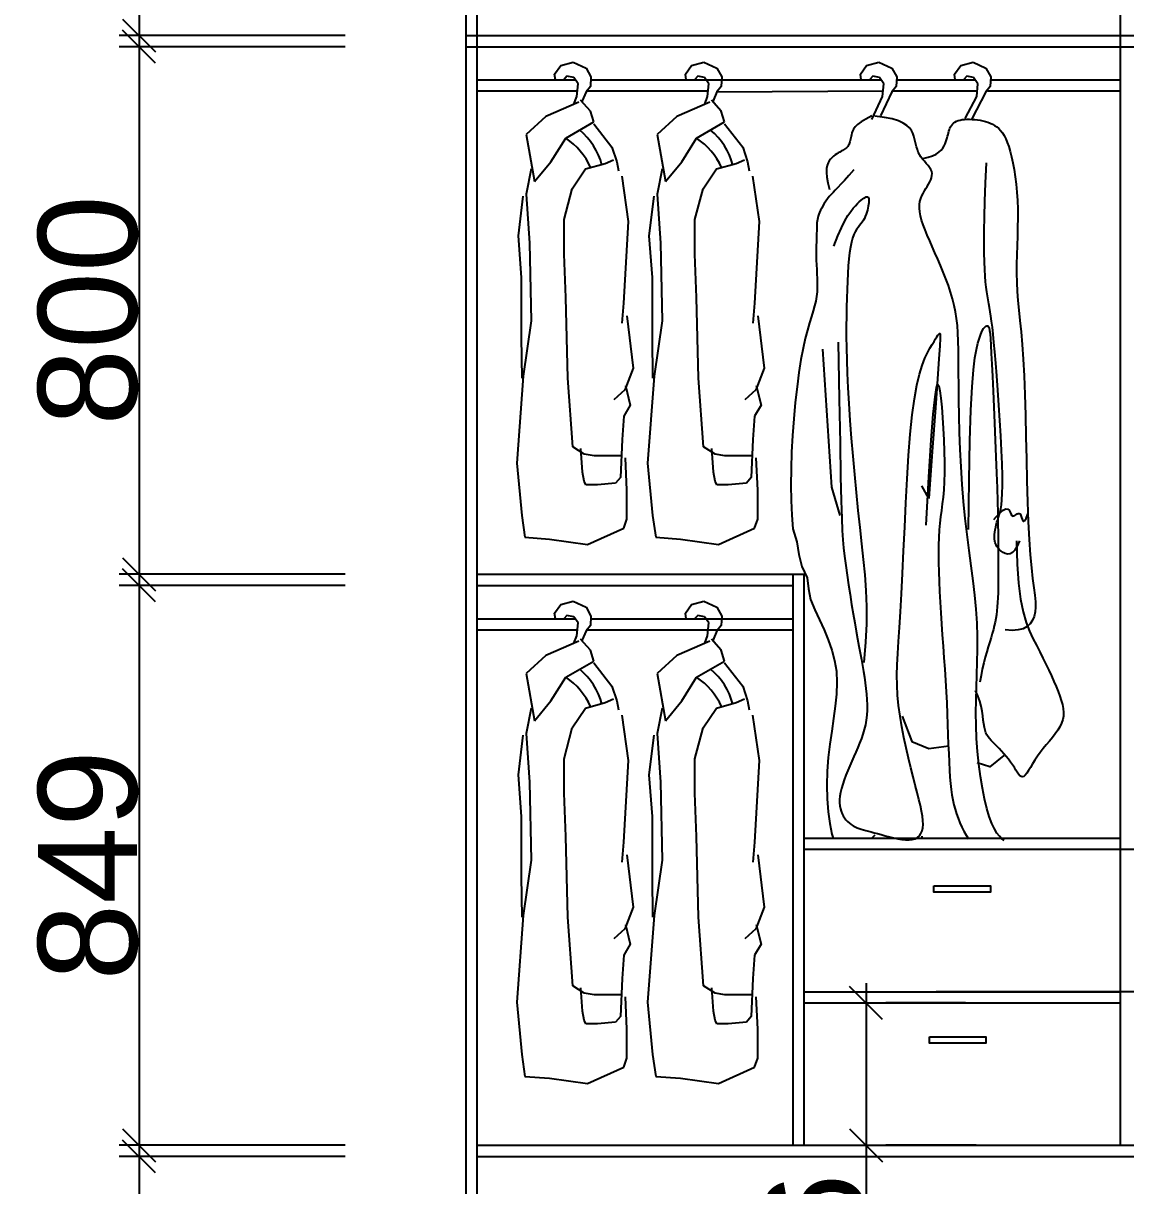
# Model space of a CAD drawing. Header units: millimetres. Extents: x -1666 to 220555, y -7114 to 28673.
# Drawn here: x 48721 to 50393, y -3177 to -1415 of the extents above; entities that cross this region are included whole.
import ezdxf

# ---------------------------------------------------------------- set-up
doc = ezdxf.new("R2010")
doc.units = ezdxf.units.MM
doc.header["$LTSCALE"] = 80
doc.styles.get("Standard").update_dxf_attribs({"font": 'arial.ttf'})
doc.dimstyles.new('ISO-25', dxfattribs={"dimtxt": 150, "dimasz": 50, "dimexe": 30, "dimexo": 200, "dimtad": 1, "dimtxsty": 'Standard', "dimblk": 'OBLIQUE', "dimcen": 2.5, "dimdle": 30, "dimclrd": 3, "dimclre": 3, "dimclrt": 3, "dimadec": 0, "dimazin": 0, "dimtfac": 1, "dimtmove": 0, "dimatfit": 3, "dimfxl": 1, "dimtfillclr": 3, "dimarcsym": 0})

# ---------------------------------------------------------------- blocks, each defined once
blk = doc.blocks.new('_Oblique')
at = {"color": 0, "linetype": 'ByBlock', "lineweight": -2}
blk.add_line((-0.5, -0.5), (0.5, 0.5), dxfattribs=at)
blk = doc.blocks.new('*D255')
at = {"color": 3, "lineweight": -2, "transparency": 16777216}
for p, q in [((48897, -877.1), (48897, -1463.1)), ((49209.6, -907.1), (48867, -907.1)), ((49209.6, -1433.1), (48867, -1433.1))]:
    blk.add_line(p, q, dxfattribs=at)
at = {"layer": 'Defpoints', "color": 0, "transparency": 16777216}
for p in [(49409.6, -907.1), (48897, -1433.1), (49409.6, -1433.1)]:
    blk.add_point(p, dxfattribs=at)
at = {"color": 3, "lineweight": -2, "transparency": 16777216, "xscale": 50, "yscale": 50, "zscale": 50}
for p, rotation in [((48897, -907.1), 90), ((48897, -1433.1), 270)]:
    blk.add_blockref('_Oblique', p, dxfattribs=dict(at, rotation=rotation))
at = {"color": 3, "transparency": 16777216, "insert": (48819.8, -1170.1), "char_height": 150, "attachment_point": 5, "rotation": 90}
blk.add_mtext('526', dxfattribs=at)
blk = doc.blocks.new('*D256')
at = {"color": 3, "lineweight": -2, "transparency": 16777216}
for p, q in [((48897, -1420.1), (48897, -2280.1)), ((49209.6, -1450.1), (48867, -1450.1)), ((49209.6, -2250.1), (48867, -2250.1))]:
    blk.add_line(p, q, dxfattribs=at)
at = {"layer": 'Defpoints', "color": 0, "transparency": 16777216}
for p in [(49409.6, -1450.1), (48897, -2250.1), (49409.6, -2250.1)]:
    blk.add_point(p, dxfattribs=at)
at = {"color": 3, "lineweight": -2, "transparency": 16777216, "xscale": 50, "yscale": 50, "zscale": 50}
for p, rotation in [((48897, -1450.1), 90), ((48897, -2250.1), 270)]:
    blk.add_blockref('_Oblique', p, dxfattribs=dict(at, rotation=rotation))
at = {"color": 3, "transparency": 16777216, "insert": (48819.8, -1850.1), "char_height": 150, "attachment_point": 5, "rotation": 90}
blk.add_mtext('800', dxfattribs=at)
blk = doc.blocks.new('*D257')
at = {"color": 3, "lineweight": -2, "transparency": 16777216}
for p, q in [((48897, -2237.1), (48897, -3146.1)), ((49209.6, -2267.1), (48867, -2267.1)), ((49209.6, -3116.1), (48867, -3116.1))]:
    blk.add_line(p, q, dxfattribs=at)
at = {"layer": 'Defpoints', "color": 0, "transparency": 16777216}
for p in [(49409.6, -2267.1), (48897, -3116.1), (49409.6, -3116.1)]:
    blk.add_point(p, dxfattribs=at)
at = {"color": 3, "lineweight": -2, "transparency": 16777216, "xscale": 50, "yscale": 50, "zscale": 50}
for p, rotation in [((48897, -2267.1), 90), ((48897, -3116.1), 270)]:
    blk.add_blockref('_Oblique', p, dxfattribs=dict(at, rotation=rotation))
at = {"color": 3, "transparency": 16777216, "insert": (48819.8, -2691.6), "char_height": 150, "attachment_point": 5, "rotation": 90}
blk.add_mtext('849', dxfattribs=at)
blk = doc.blocks.new('*D258')
at = {"color": 3, "lineweight": -2, "transparency": 16777216}
for p, q in [((48897, -3103.1), (48897, -3233.1)), ((49209.6, -3133.1), (48867, -3133.1)), ((49209.6, -3233.1), (48867, -3233.1)), ((48897, -3233.1), (48897, -3601.2))]:
    blk.add_line(p, q, dxfattribs=at)
at = {"layer": 'Defpoints', "color": 0, "transparency": 16777216}
for p in [(49409.6, -3133.1), (48897, -3233.1), (49409.6, -3233.1)]:
    blk.add_point(p, dxfattribs=at)
at = {"color": 3, "lineweight": -2, "transparency": 16777216, "xscale": 50, "yscale": 50, "zscale": 50}
for p, rotation in [((48897, -3133.1), 90), ((48897, -3233.1), 270)]:
    blk.add_blockref('_Oblique', p, dxfattribs=dict(at, rotation=rotation))
at = {"color": 3, "transparency": 16777216, "insert": (48819.8, -3442.2), "char_height": 150, "attachment_point": 5, "rotation": 90}
blk.add_mtext('100', dxfattribs=at)
blk = doc.blocks.new('*D259')
at = {"color": 3, "lineweight": -2, "transparency": 16777216}
for p, q in [((50779.3, -2637.1), (50779.3, -2883.1)), ((50105.3, -2667.1), (50809.3, -2667.1)), ((50105.3, -2883.1), (50809.3, -2883.1)), ((50779.3, -2883.1), (50779.3, -3268.3))]:
    blk.add_line(p, q, dxfattribs=at)
at = {"layer": 'Defpoints', "color": 0, "transparency": 16777216}
for p in [(49905.3, -2667.1), (49905.3, -2883.1), (50779.3, -2883.1)]:
    blk.add_point(p, dxfattribs=at)
at = {"color": 3, "lineweight": -2, "transparency": 16777216, "xscale": 50, "yscale": 50, "zscale": 50}
for p, rotation in [((50779.3, -2667.1), 90), ((50779.3, -2883.1), 270)]:
    blk.add_blockref('_Oblique', p, dxfattribs=dict(at, rotation=rotation))
at = {"color": 3, "transparency": 16777216, "insert": (50702.1, -3100.7), "char_height": 150, "attachment_point": 5, "rotation": 90}
blk.add_mtext('216', dxfattribs=at)
blk = doc.blocks.new('*D261')
at = {"color": 3, "lineweight": -2, "transparency": 16777216}
for p, q in [((49999, -2870.1), (49999, -3116.1)), ((50149.7, -2900.1), (50029, -2900.1)), ((49999, -3116.1), (49999, -3501.3)), ((50165.9, -3116.1), (50029, -3116.1))]:
    blk.add_line(p, q, dxfattribs=at)
at = {"layer": 'Defpoints', "color": 0, "transparency": 16777216}
for p in [(49949.7, -2900.1), (49965.9, -3116.1), (49999, -3116.1)]:
    blk.add_point(p, dxfattribs=at)
at = {"color": 3, "lineweight": -2, "transparency": 16777216, "xscale": 50, "yscale": 50, "zscale": 50}
for p, rotation in [((49999, -2900.1), 90), ((49999, -3116.1), 270)]:
    blk.add_blockref('_Oblique', p, dxfattribs=dict(at, rotation=rotation))
at = {"color": 3, "transparency": 16777216, "insert": (49921.8, -3333.7), "char_height": 150, "attachment_point": 5, "rotation": 90}
blk.add_mtext('216', dxfattribs=at)
blk = doc.blocks.new('*D270')
at = {"color": 3, "lineweight": -2, "transparency": 16777216}
for p, q in [((49409.6, -3316.1), (49409.6, -3968.5)), ((49888.3, -3316.1), (49888.3, -3968.5)), ((49379.6, -3938.5), (49888.3, -3938.5)), ((49888.3, -3938.5), (50569.5, -3938.5))]:
    blk.add_line(p, q, dxfattribs=at)
at = {"layer": 'Defpoints', "color": 0, "transparency": 16777216}
for p in [(49409.6, -3116.1), (49888.3, -3116.1), (49888.3, -3938.5)]:
    blk.add_point(p, dxfattribs=at)
at = {"color": 3, "lineweight": -2, "transparency": 16777216, "xscale": 50, "yscale": 50, "zscale": 50, "rotation": 180}
blk.add_blockref('_Oblique', (49409.6, -3938.5), dxfattribs=at)
at = {"color": 3, "lineweight": -2, "transparency": 16777216, "xscale": 50, "yscale": 50, "zscale": 50}
blk.add_blockref('_Oblique', (49888.3, -3938.5), dxfattribs=at)
at = {"color": 3, "transparency": 16777216, "insert": (50253.9, -3847.7), "char_height": 150, "attachment_point": 5}
blk.add_mtext('478,75', dxfattribs=at)
blk = doc.blocks.new('*D271')
at = {"color": 3, "lineweight": -2, "transparency": 16777216}
for p, q in [((49905.3, -3316.1), (49905.3, -3674.2)), ((50384.1, -3316.1), (50384.1, -3674.2)), ((49875.3, -3644.2), (50384.1, -3644.2)), ((50384.1, -3644.2), (51065.2, -3644.2))]:
    blk.add_line(p, q, dxfattribs=at)
at = {"layer": 'Defpoints', "color": 0, "transparency": 16777216}
for p in [(49905.3, -3116.1), (50384.1, -3116.1), (50384.1, -3644.2)]:
    blk.add_point(p, dxfattribs=at)
at = {"color": 3, "lineweight": -2, "transparency": 16777216, "xscale": 50, "yscale": 50, "zscale": 50, "rotation": 180}
blk.add_blockref('_Oblique', (49905.3, -3644.2), dxfattribs=at)
at = {"color": 3, "lineweight": -2, "transparency": 16777216, "xscale": 50, "yscale": 50, "zscale": 50}
blk.add_blockref('_Oblique', (50384.1, -3644.2), dxfattribs=at)
at = {"color": 3, "transparency": 16777216, "insert": (50749.6, -3553.5), "char_height": 150, "attachment_point": 5}
blk.add_mtext('478,75', dxfattribs=at)

msp = doc.modelspace()

# ---------------------------------------------------------------- linework, layer by layer
at = {"color": 41, "true_color": 0xf4ee51}
for p, q in [((48897.049, -158.445), (48897.049, -3461.397)), ((49392.576, -3233.143), (49392.576, -423.143)), ((49409.576, -3233.143), (49409.576, -440.143)), ((50384.076, -440.143), (50384.076, -3116.143)), ((49392.576, -1433.143), (51392.576, -1433.143)), ((49392.576, -1450.143), (51392.576, -1450.143)), ((49409.576, -2250.143), (49905.326, -2250.143)), ((49888.326, -3116.143), (49888.326, -2250.143)), ((49905.326, -3116.143), (49905.326, -2250.143)), ((49409.576, -2267.143), (49888.326, -2267.143)), ((49905.326, -2650.143), (50384.076, -2650.143)), ((49905.326, -2667.143), (50384.076, -2667.143)), ((49905.326, -2883.143), (50384.076, -2883.143)), ((49905.326, -2900.143), (50384.076, -2900.143)), ((49409.576, -3116.143), (51375.576, -3116.143)), ((49409.576, -3133.143), (51375.576, -3133.143))]:
    msp.add_line(p, q, dxfattribs=at)
at = {"color": 8}
for p, q in [((49526.797, -1491.859), (49536.143, -1478.494)), ((49536.143, -1478.494), (49554.835, -1473.354)), ((49554.835, -1473.354), (49574.462, -1482.607)), ((49725.199, -1491.859), (49734.545, -1478.494)), ((49734.545, -1478.494), (49753.237, -1473.354)), ((49753.237, -1473.354), (49772.864, -1482.607)), ((49990.372, -1491.859), (49999.718, -1478.494)), ((49999.718, -1478.494), (50018.41, -1473.354)), ((50018.41, -1473.354), (50038.037, -1482.607)), ((50133.078, -1491.859), (50142.424, -1478.494)), ((50142.424, -1478.494), (50161.116, -1473.354)), ((50161.116, -1473.354), (50180.743, -1482.607)), ((49527.951, -1500.323), (49526.797, -1491.859)), ((49545.489, -1494.944), (49540.599, -1500.323)), ((49555.77, -1497), (49545.489, -1494.944)), ((49562.312, -1506.252), (49555.77, -1497)), ((49574.462, -1482.607), (49581.939, -1495.972)), ((49581.939, -1495.972), (49581.004, -1510.365)), ((49726.353, -1500.323), (49725.199, -1491.859)), ((49743.891, -1494.944), (49739.001, -1500.323)), ((49754.172, -1497), (49743.891, -1494.944)), ((49760.714, -1506.252), (49754.172, -1497)), ((49772.864, -1482.607), (49780.341, -1495.972)), ((49780.341, -1495.972), (49779.406, -1510.365)), ((49991.526, -1500.323), (49990.372, -1491.859)), ((50009.064, -1494.944), (50004.174, -1500.323)), ((50019.345, -1497), (50009.064, -1494.944)), ((50025.887, -1506.252), (50019.345, -1497)), ((50038.037, -1482.607), (50045.514, -1495.972)), ((50045.514, -1495.972), (50044.579, -1510.365)), ((50134.232, -1500.323), (50133.078, -1491.859)), ((50151.77, -1494.944), (50146.88, -1500.323)), ((50162.051, -1497), (50151.77, -1494.944)), ((50168.593, -1506.252), (50162.051, -1497)), ((50180.743, -1482.607), (50188.22, -1495.972)), ((50188.22, -1495.972), (50187.285, -1510.365)), ((49409.576, -1500.323), (49558.119, -1500.323)), ((49560.443, -1525.786), (49562.312, -1506.252)), ((49581.004, -1510.365), (49574.462, -1518.589)), ((49581.656, -1500.323), (49911.432, -1500.323)), ((49758.845, -1525.786), (49760.714, -1506.252)), ((49779.406, -1510.365), (49772.864, -1518.589)), ((49784.682, -1500.323), (50021.694, -1500.323)), ((50024.018, -1525.786), (50025.887, -1506.252)), ((50044.579, -1510.365), (50038.037, -1518.589)), ((50045.231, -1500.323), (50164.4, -1500.323)), ((50045.231, -1500.323), (50106.61, -1500.323)), ((50166.724, -1525.786), (50168.593, -1506.252)), ((50187.285, -1510.365), (50180.743, -1518.589)), ((50189.085, -1500.323), (50384.076, -1500.323)), ((50342.495, -1500.323), (50384.076, -1500.323)), ((49409.576, -1517.111), (49561.273, -1517.111)), ((49555.978, -1537.394), (49560.443, -1525.786)), ((49581.111, -1547.736), (49566.145, -1531.274)), ((49568.854, -1531.954), (49568.622, -1533.999)), ((49574.462, -1518.589), (49568.854, -1531.954)), ((49575.638, -1517.111), (49759.675, -1517.111)), ((49754.38, -1537.394), (49758.845, -1525.786)), ((49779.513, -1547.736), (49764.547, -1531.274)), ((49767.256, -1531.954), (49767.024, -1533.999)), ((49772.864, -1518.589), (49767.256, -1531.954)), ((49772.864, -1518.589), (50024.848, -1517.111)), ((50007.8, -1560.235), (50024.018, -1525.786)), ((50038.037, -1518.589), (50020.676, -1554.796)), ((50039.213, -1517.111), (50167.554, -1517.111)), ((50039.213, -1517.111), (50109.764, -1517.111)), ((50149.323, -1559.052), (50166.724, -1525.786)), ((50180.743, -1518.589), (50159.252, -1559.271)), ((50183.067, -1517.111), (50384.076, -1517.111)), ((49563.651, -1534.018), (49513.766, -1555.967)), ((49586.099, -1564.198), (49581.111, -1547.736)), ((49762.053, -1534.018), (49712.168, -1555.967)), ((49784.501, -1564.198), (49779.513, -1547.736)), ((49513.766, -1555.967), (49483.835, -1583.404)), ((49543.697, -1588.891), (49586.099, -1564.198)), ((49586.099, -1566.942), (49613.536, -1602.61)), ((49712.168, -1555.967), (49682.237, -1583.404)), ((49742.099, -1588.891), (49784.501, -1564.198)), ((49784.501, -1566.942), (49811.938, -1602.61)), ((49483.835, -1583.404), (49496.306, -1654.74)), ((49682.237, -1583.404), (49694.708, -1654.74)), ((49521.249, -1624.559), (49543.697, -1588.891)), ((49613.536, -1602.61), (49621.019, -1624.559)), ((49719.651, -1624.559), (49742.099, -1588.891)), ((49811.938, -1602.61), (49819.421, -1624.559)), ((49603.559, -1627.303), (49616.03, -1621.815)), ((49801.961, -1627.303), (49814.432, -1621.815)), ((49491.318, -1635.534), (49483.835, -1673.945)), ((49496.306, -1654.74), (49521.249, -1624.559)), ((49553.674, -1665.714), (49573.628, -1635.534)), ((49573.628, -1635.534), (49603.559, -1627.303)), ((49621.019, -1624.559), (49623.513, -1638.277)), ((49689.72, -1635.534), (49682.237, -1673.945)), ((49694.708, -1654.74), (49719.651, -1624.559)), ((49752.076, -1665.714), (49772.03, -1635.534)), ((49772.03, -1635.534), (49801.961, -1627.303)), ((49819.421, -1624.559), (49821.915, -1638.277)), ((49628.501, -1646.509), (49638.478, -1715.1)), ((49826.904, -1646.509), (49836.88, -1715.1)), ((49483.835, -1673.945), (49488.823, -1748.025)), ((49541.203, -1712.357), (49553.674, -1665.714)), ((49682.237, -1673.945), (49687.226, -1748.025)), ((49739.605, -1712.357), (49752.076, -1665.714)), ((49478.846, -1676.689), (49471.364, -1737.05)), ((49677.249, -1676.689), (49669.766, -1737.05)), ((49541.203, -1764.487), (49541.203, -1712.357)), ((49638.478, -1715.1), (49631.29, -1839.18)), ((49739.605, -1764.487), (49739.605, -1712.357)), ((49836.88, -1715.1), (49829.693, -1839.18)), ((49471.364, -1737.05), (49476.352, -1800.154)), ((49669.766, -1737.05), (49674.754, -1800.154)), ((49488.823, -1748.025), (49491.318, -1866.003)), ((49687.226, -1748.025), (49689.72, -1866.003)), ((49543.697, -1830.335), (49541.203, -1764.487)), ((49742.099, -1830.335), (49739.605, -1764.487)), ((49476.352, -1800.154), (49476.352, -1890.696)), ((49674.754, -1800.154), (49674.754, -1890.696)), ((49546.749, -1952.643), (49543.697, -1830.335)), ((49745.151, -1952.643), (49742.099, -1830.335)), ((49631.29, -1839.18), (49628.796, -1869.36)), ((49829.693, -1839.18), (49827.198, -1869.36)), ((49491.318, -1866.003), (49479.404, -1949.9)), ((49636.279, -1858.385), (49645.961, -1937.338)), ((49689.72, -1866.003), (49677.806, -1949.9)), ((49834.681, -1858.385), (49844.363, -1937.338)), ((49476.352, -1890.696), (49476.91, -1952.643)), ((49674.754, -1890.696), (49675.312, -1952.643)), ((49645.961, -1937.338), (49633.49, -1970.262)), ((49844.363, -1937.338), (49831.892, -1970.262)), ((49479.404, -1949.9), (49469.427, -2081.596)), ((49554.232, -2056.903), (49546.749, -1952.643)), ((49677.806, -1949.9), (49667.829, -2081.596)), ((49752.634, -2056.903), (49745.151, -1952.643)), ((49633.49, -1970.262), (49616.588, -1985.567)), ((49634.048, -1963.618), (49641.53, -1993.798)), ((49831.892, -1970.262), (49814.99, -1985.567)), ((49832.45, -1963.618), (49839.933, -1993.798)), ((49641.53, -1993.798), (49631.553, -2010.26)), ((49839.933, -1993.798), (49829.956, -2010.26)), ((49631.553, -2010.26), (49629.059, -2045.928)), ((49829.956, -2010.26), (49827.461, -2045.928)), ((49571.691, -2067.878), (49554.232, -2056.903)), ((49569.197, -2095.314), (49566.703, -2059.647)), ((49629.059, -2045.928), (49626.565, -2103.546)), ((49770.094, -2067.878), (49752.634, -2056.903)), ((49767.599, -2095.314), (49765.105, -2059.647)), ((49827.461, -2045.928), (49824.967, -2103.546)), ((49586.657, -2070.621), (49571.691, -2067.878)), ((49626.565, -2070.621), (49586.657, -2070.621)), ((49636.542, -2122.751), (49634.048, -2073.365)), ((49785.059, -2070.621), (49770.094, -2067.878)), ((49824.967, -2070.621), (49785.059, -2070.621)), ((49834.944, -2122.751), (49832.45, -2073.365)), ((49469.427, -2081.596), (49476.91, -2161.163)), ((49571.691, -2109.033), (49569.197, -2095.314)), ((49667.829, -2081.596), (49675.312, -2161.163)), ((49770.094, -2109.033), (49767.599, -2095.314)), ((49574.186, -2114.52), (49571.691, -2109.033)), ((49591.645, -2114.52), (49574.186, -2114.52)), ((49619.082, -2111.777), (49591.645, -2114.52)), ((49626.565, -2103.546), (49619.082, -2111.777)), ((49772.588, -2114.52), (49770.094, -2109.033)), ((49790.048, -2114.52), (49772.588, -2114.52)), ((49817.484, -2111.777), (49790.048, -2114.52)), ((49824.967, -2103.546), (49817.484, -2111.777)), ((49636.542, -2166.65), (49636.542, -2122.751)), ((49834.944, -2166.65), (49834.944, -2122.751)), ((49476.91, -2161.163), (49481.898, -2194.087)), ((49631.553, -2180.368), (49636.542, -2166.65)), ((49675.312, -2161.163), (49680.301, -2194.087)), ((49829.956, -2180.368), (49834.944, -2166.65)), ((49576.68, -2205.062), (49631.553, -2180.368)), ((49775.082, -2205.062), (49829.956, -2180.368)), ((49481.898, -2194.087), (49519.312, -2196.831)), ((49519.312, -2196.831), (49576.68, -2205.062)), ((49680.301, -2194.087), (49717.714, -2196.831)), ((49717.714, -2196.831), (49775.082, -2205.062)), ((49536.143, -2295.967), (49554.835, -2290.826)), ((49554.835, -2290.826), (49574.462, -2300.079)), ((49734.545, -2295.967), (49753.237, -2290.826)), ((49753.237, -2290.826), (49772.864, -2300.079)), ((49526.797, -2309.331), (49536.143, -2295.967)), ((49527.951, -2317.795), (49526.797, -2309.331)), ((49574.462, -2300.079), (49581.939, -2313.444)), ((49725.199, -2309.331), (49734.545, -2295.967)), ((49726.353, -2317.795), (49725.199, -2309.331)), ((49772.864, -2300.079), (49780.341, -2313.444)), ((49409.576, -2317.795), (49558.119, -2317.795)), ((49545.489, -2312.416), (49540.599, -2317.795)), ((49555.77, -2314.472), (49545.489, -2312.416)), ((49562.312, -2323.724), (49555.77, -2314.472)), ((49560.443, -2343.258), (49562.312, -2323.724)), ((49581.939, -2313.444), (49581.004, -2327.837)), ((49581.656, -2317.795), (49888.326, -2317.795)), ((49743.891, -2312.416), (49739.001, -2317.795)), ((49754.172, -2314.472), (49743.891, -2312.416)), ((49760.714, -2323.724), (49754.172, -2314.472)), ((49758.845, -2343.258), (49760.714, -2323.724)), ((49780.341, -2313.444), (49779.406, -2327.837)), ((49409.576, -2334.583), (49561.273, -2334.583)), ((49555.978, -2354.866), (49560.443, -2343.258)), ((49574.462, -2336.061), (49568.854, -2349.426)), ((49581.004, -2327.837), (49574.462, -2336.061)), ((49575.638, -2334.583), (49888.326, -2334.583)), ((49754.38, -2354.866), (49758.845, -2343.258)), ((49772.864, -2336.061), (49767.256, -2349.426)), ((49779.406, -2327.837), (49772.864, -2336.061)), ((49563.651, -2351.49), (49513.766, -2373.439)), ((49581.111, -2365.208), (49566.145, -2348.746)), ((49568.854, -2349.426), (49568.622, -2351.471)), ((49762.053, -2351.49), (49712.168, -2373.439)), ((49779.513, -2365.208), (49764.547, -2348.746)), ((49767.256, -2349.426), (49767.024, -2351.471)), ((49513.766, -2373.439), (49483.835, -2400.876)), ((49586.099, -2381.67), (49581.111, -2365.208)), ((49712.168, -2373.439), (49682.237, -2400.876)), ((49784.501, -2381.67), (49779.513, -2365.208)), ((49543.697, -2406.363), (49586.099, -2381.67)), ((49586.099, -2384.414), (49613.536, -2420.082)), ((49742.099, -2406.363), (49784.501, -2381.67)), ((49784.501, -2384.414), (49811.938, -2420.082)), ((49483.835, -2400.876), (49496.306, -2472.212)), ((49521.249, -2442.031), (49543.697, -2406.363)), ((49682.237, -2400.876), (49694.708, -2472.212)), ((49719.651, -2442.031), (49742.099, -2406.363)), ((49613.536, -2420.082), (49621.019, -2442.031)), ((49811.938, -2420.082), (49819.421, -2442.031)), ((49496.306, -2472.212), (49521.249, -2442.031)), ((49573.628, -2453.006), (49603.559, -2444.775)), ((49603.559, -2444.775), (49616.03, -2439.287)), ((49621.019, -2442.031), (49623.513, -2455.75)), ((49694.708, -2472.212), (49719.651, -2442.031)), ((49772.03, -2453.006), (49801.961, -2444.775)), ((49801.961, -2444.775), (49814.432, -2439.287)), ((49819.421, -2442.031), (49821.915, -2455.75)), ((49491.318, -2453.006), (49483.835, -2491.417)), ((49553.674, -2483.186), (49573.628, -2453.006)), ((49628.501, -2463.981), (49638.478, -2532.573)), ((49689.72, -2453.006), (49682.237, -2491.417)), ((49752.076, -2483.186), (49772.03, -2453.006)), ((49826.904, -2463.981), (49836.88, -2532.573)), ((49541.203, -2529.829), (49553.674, -2483.186)), ((49739.605, -2529.829), (49752.076, -2483.186)), ((49478.846, -2494.161), (49471.364, -2554.522)), ((49483.835, -2491.417), (49488.823, -2565.497)), ((49677.249, -2494.161), (49669.766, -2554.522)), ((49682.237, -2491.417), (49687.226, -2565.497)), ((49541.203, -2581.959), (49541.203, -2529.829)), ((49638.478, -2532.573), (49631.29, -2656.652)), ((49739.605, -2581.959), (49739.605, -2529.829)), ((49836.88, -2532.573), (49829.693, -2656.652)), ((49471.364, -2554.522), (49476.352, -2617.627)), ((49669.766, -2554.522), (49674.754, -2617.627)), ((49488.823, -2565.497), (49491.318, -2683.475)), ((49687.226, -2565.497), (49689.72, -2683.475)), ((49543.697, -2647.807), (49541.203, -2581.959)), ((49742.099, -2647.807), (49739.605, -2581.959)), ((49476.352, -2617.627), (49476.352, -2708.168)), ((49674.754, -2617.627), (49674.754, -2708.168)), ((49546.749, -2770.115), (49543.697, -2647.807)), ((49631.29, -2656.652), (49628.796, -2686.832)), ((49745.151, -2770.115), (49742.099, -2647.807)), ((49829.693, -2656.652), (49827.198, -2686.832)), ((49636.279, -2675.857), (49645.961, -2754.81)), ((49834.681, -2675.857), (49844.363, -2754.81)), ((49491.318, -2683.475), (49479.404, -2767.372)), ((49689.72, -2683.475), (49677.806, -2767.372)), ((49476.352, -2708.168), (49476.91, -2770.115)), ((49674.754, -2708.168), (49675.312, -2770.115)), ((49479.404, -2767.372), (49469.427, -2899.068)), ((49645.961, -2754.81), (49633.49, -2787.735)), ((49677.806, -2767.372), (49667.829, -2899.068)), ((49844.363, -2754.81), (49831.892, -2787.735)), ((49554.232, -2874.375), (49546.749, -2770.115)), ((49634.048, -2781.09), (49641.53, -2811.27)), ((49752.634, -2874.375), (49745.151, -2770.115)), ((49832.45, -2781.09), (49839.933, -2811.27)), ((49633.49, -2787.735), (49616.588, -2803.039)), ((49831.892, -2787.735), (49814.99, -2803.039)), ((49641.53, -2811.27), (49631.553, -2827.733)), ((49839.933, -2811.27), (49829.956, -2827.733)), ((49631.553, -2827.733), (49629.059, -2863.4)), ((49829.956, -2827.733), (49827.461, -2863.4)), ((49629.059, -2863.4), (49626.565, -2921.018)), ((49827.461, -2863.4), (49824.967, -2921.018)), ((49571.691, -2885.35), (49554.232, -2874.375)), ((49569.197, -2912.787), (49566.703, -2877.119)), ((49586.657, -2888.093), (49571.691, -2885.35)), ((49626.565, -2888.093), (49586.657, -2888.093)), ((49636.542, -2940.223), (49634.048, -2890.837)), ((49770.094, -2885.35), (49752.634, -2874.375)), ((49767.599, -2912.787), (49765.105, -2877.119)), ((49785.059, -2888.093), (49770.094, -2885.35)), ((49824.967, -2888.093), (49785.059, -2888.093)), ((49834.944, -2940.223), (49832.45, -2890.837)), ((49469.427, -2899.068), (49476.91, -2978.635)), ((49667.829, -2899.068), (49675.312, -2978.635)), ((49571.691, -2926.505), (49569.197, -2912.787)), ((49626.565, -2921.018), (49619.082, -2929.249)), ((49770.094, -2926.505), (49767.599, -2912.787)), ((49824.967, -2921.018), (49817.484, -2929.249)), ((49574.186, -2931.992), (49571.691, -2926.505)), ((49591.645, -2931.992), (49574.186, -2931.992)), ((49619.082, -2929.249), (49591.645, -2931.992)), ((49636.542, -2984.122), (49636.542, -2940.223)), ((49772.588, -2931.992), (49770.094, -2926.505)), ((49790.048, -2931.992), (49772.588, -2931.992)), ((49817.484, -2929.249), (49790.048, -2931.992)), ((49834.944, -2984.122), (49834.944, -2940.223)), ((49476.91, -2978.635), (49481.898, -3011.559)), ((49675.312, -2978.635), (49680.301, -3011.559)), ((49631.553, -2997.841), (49636.542, -2984.122)), ((49829.956, -2997.841), (49834.944, -2984.122)), ((49481.898, -3011.559), (49519.312, -3014.303)), ((49519.312, -3014.303), (49576.68, -3022.534)), ((49576.68, -3022.534), (49631.553, -2997.841)), ((49680.301, -3011.559), (49717.714, -3014.303)), ((49717.714, -3014.303), (49775.082, -3022.534)), ((49775.082, -3022.534), (49829.956, -2997.841))]:
    msp.add_line(p, q, dxfattribs=at)
for points in [[(50007.849, -1555.131), (49998.628, -1559.826), (49991.508, -1564.132), (49986.198, -1568.079), (49982.407, -1571.7), (49979.846, -1575.027), (49978.222, -1578.091), (49977.247, -1580.924), (49976.63, -1583.558), (49976.124, -1586.02), (49975.664, -1588.319), (49975.229, -1590.459), (49974.799, -1592.443), (49974.352, -1594.277), (49973.867, -1595.965), (49973.323, -1597.51), (49972.7, -1598.917), (49971.978, -1600.194), (49971.143, -1601.362), (49970.183, -1602.446), (49969.084, -1603.472), (49967.834, -1604.464), (49966.422, -1605.447), (49964.833, -1606.448), (49963.056, -1607.49), (49961.088, -1608.6), (49958.96, -1609.803), (49956.715, -1611.128), (49954.394, -1612.602), (49952.041, -1614.252), (49949.695, -1616.104), (49947.4, -1618.187), (49945.197, -1620.527), (49943.143, -1623.182), (49941.357, -1626.323), (49939.973, -1630.156), (49939.125, -1634.882), (49938.946, -1640.705), (49939.571, -1647.827), (49941.134, -1656.453), (49943.768, -1666.784)], [(50208.233, -2654.062), (50204.762, -2651.183), (50201.089, -2647.432), (50197.283, -2642.51), (50193.41, -2636.114), (50189.537, -2627.943), (50185.73, -2617.696), (50182.058, -2605.178), (50178.586, -2590.622), (50175.383, -2574.366), (50172.514, -2556.75), (50170.047, -2538.113), (50168.049, -2518.793), (50166.587, -2499.13), (50165.728, -2479.463), (50165.496, -2460.056), (50165.75, -2440.87), (50166.305, -2421.793), (50166.978, -2402.712), (50167.583, -2383.514), (50167.938, -2364.085), (50167.857, -2344.314), (50167.156, -2324.086), (50165.71, -2303.303), (50163.622, -2281.929), (50161.055, -2259.938), (50158.172, -2237.309), (50155.133, -2214.018), (50152.102, -2190.042), (50149.242, -2165.358), (50146.713, -2139.942), (50144.642, -2113.843), (50143.009, -2087.391), (50141.758, -2060.988), (50140.831, -2035.038), (50140.171, -2009.942), (50139.723, -1986.101), (50139.43, -1963.919), (50139.235, -1943.797), (50139.077, -1926.014), (50138.885, -1910.362), (50138.581, -1896.506), (50138.09, -1884.113), (50137.335, -1872.851), (50136.239, -1862.387), (50134.727, -1852.388), (50132.722, -1842.521), (50130.174, -1832.52), (50127.14, -1822.385), (50123.705, -1812.182), (50119.952, -1801.98), (50115.964, -1791.845), (50111.826, -1781.843), (50107.621, -1772.043), (50103.432, -1762.511), (50099.343, -1753.306), (50095.434, -1744.461), (50091.785, -1736.002), (50088.475, -1727.952), (50085.583, -1720.338), (50083.189, -1713.185), (50081.373, -1706.517), (50080.215, -1700.359), (50079.764, -1694.724), (50079.958, -1689.566), (50080.704, -1684.826), (50081.911, -1680.446), (50083.487, -1676.368), (50085.338, -1672.532), (50087.374, -1668.881), (50089.502, -1665.355), (50091.629, -1661.905), (50093.659, -1658.518), (50095.498, -1655.19), (50097.047, -1651.915), (50098.212, -1648.692), (50098.895, -1645.514), (50099, -1642.378), (50098.431, -1639.28), (50097.135, -1636.212), (50095.228, -1633.152), (50092.868, -1630.075), (50090.216, -1626.957), (50087.43, -1623.771), (50084.668, -1620.494), (50082.091, -1617.099), (50079.857, -1613.562), (50078.079, -1609.866), (50076.685, -1606.028), (50075.553, -1602.072), (50074.567, -1598.024), (50073.605, -1593.91), (50072.549, -1589.753), (50071.28, -1585.58), (50069.677, -1581.415), (50067.588, -1577.291), (50064.713, -1573.272), (50060.721, -1569.429), (50055.278, -1565.833), (50048.053, -1562.554), (50038.711, -1559.666), (50026.92, -1557.237), (50012.349, -1555.34)], [(50085.215, -1619.634), (50093.28, -1617.789), (50099.905, -1615.518), (50105.257, -1612.9), (50109.504, -1610.013), (50112.814, -1606.932), (50115.353, -1603.737), (50117.29, -1600.503), (50118.791, -1597.31), (50120.005, -1594.221), (50121.001, -1591.246), (50121.83, -1588.385), (50122.542, -1585.634), (50123.186, -1582.993), (50123.814, -1580.458), (50124.475, -1578.028), (50125.221, -1575.7), (50126.096, -1573.476), (50127.135, -1571.369), (50128.366, -1569.396), (50129.819, -1567.574), (50131.524, -1565.919), (50133.508, -1564.449), (50135.803, -1563.179), (50138.437, -1562.127), (50141.425, -1561.304), (50144.726, -1560.704), (50148.288, -1560.312), (50152.054, -1560.118), (50155.972, -1560.107), (50159.985, -1560.268), (50164.041, -1560.589), (50168.083, -1561.055), (50172.066, -1561.662), (50175.969, -1562.428), (50179.781, -1563.378), (50183.487, -1564.538), (50187.076, -1565.932), (50190.536, -1567.585), (50193.853, -1569.523), (50197.016, -1571.771), (50200.015, -1574.363), (50202.859, -1577.374), (50205.561, -1580.888), (50208.133, -1584.987), (50210.588, -1589.756), (50212.939, -1595.279), (50215.197, -1601.638), (50217.375, -1608.919), (50219.478, -1617.177), (50221.472, -1626.36), (50223.315, -1636.388), (50224.966, -1647.183), (50226.382, -1658.664), (50227.522, -1670.752), (50228.344, -1683.367), (50228.806, -1696.43), (50228.891, -1709.862), (50228.683, -1723.582), (50228.291, -1737.512), (50227.823, -1751.572), (50227.389, -1765.681), (50227.098, -1779.762), (50227.057, -1793.733), (50227.377, -1807.517), (50228.131, -1821.125), (50229.259, -1834.945), (50230.665, -1849.456), (50232.254, -1865.137), (50233.931, -1882.468), (50235.6, -1901.929), (50237.166, -1923.998), (50238.533, -1949.154), (50239.637, -1977.641), (50240.529, -2008.749), (50241.291, -2041.532), (50242.005, -2075.043), (50242.752, -2108.337), (50243.614, -2140.467), (50244.674, -2170.486), (50246.012, -2197.45), (50247.669, -2220.64), (50249.52, -2240.261), (50251.399, -2256.746), (50253.139, -2270.528), (50254.574, -2282.041), (50255.537, -2291.718), (50255.862, -2299.992), (50255.382, -2307.298), (50253.946, -2313.973), (50251.459, -2319.978), (50247.842, -2325.179), (50243.015, -2329.443), (50236.898, -2332.636), (50229.413, -2334.623), (50220.48, -2335.27), (50210.019, -2334.444)], [(49980.201, -1636.78), (49972.745, -1645.561), (49966.36, -1652.786), (49960.913, -1658.705), (49956.27, -1663.569), (49952.296, -1667.629), (49948.858, -1671.137), (49945.822, -1674.343), (49943.054, -1677.499), (49940.445, -1680.804), (49937.986, -1684.247), (49935.695, -1687.765), (49933.588, -1691.296), (49931.682, -1694.776), (49929.994, -1698.144), (49928.54, -1701.335), (49927.337, -1704.289), (49926.393, -1706.973), (49925.68, -1709.49), (49925.159, -1711.974), (49924.792, -1714.558), (49924.543, -1717.376), (49924.374, -1720.563), (49924.246, -1724.252), (49924.123, -1728.577), (49923.975, -1733.631), (49923.816, -1739.338), (49923.664, -1745.58), (49923.542, -1752.241), (49923.47, -1759.204), (49923.47, -1766.35), (49923.561, -1773.564), (49923.765, -1780.727), (49924.086, -1787.75), (49924.452, -1794.647), (49924.776, -1801.46), (49924.971, -1808.231), (49924.948, -1815.002), (49924.619, -1821.815), (49923.897, -1828.712), (49922.694, -1835.735), (49920.951, -1842.969), (49918.727, -1850.684), (49916.112, -1859.189), (49913.194, -1868.798), (49910.063, -1879.823), (49906.806, -1892.575), (49903.514, -1907.366), (49900.275, -1924.508), (49897.173, -1944.18), (49894.278, -1966.02), (49891.655, -1989.536), (49889.369, -2014.232), (49887.485, -2039.614), (49886.067, -2065.189), (49885.182, -2090.462), (49884.893, -2114.939), (49885.259, -2138.222), (49886.308, -2160.3), (49888.064, -2181.261), (49893.933, -2201.188), (49897.165, -2220.169), (49901.526, -2238.29), (49909.779, -2255.636), (49911.65, -2272.293), (49914.583, -2288.36), (49921.466, -2303.982), (49928.499, -2319.321), (49935.34, -2334.533), (49941.645, -2349.78), (49947.072, -2365.218), (49951.276, -2381.009), (49953.914, -2397.31), (49954.765, -2414.248), (49954.095, -2431.823), (49952.291, -2450.001), (49949.739, -2468.748), (49946.828, -2488.03), (49943.943, -2507.815), (49941.473, -2528.069), (49939.805, -2548.758), (49939.247, -2569.742), (49939.791, -2590.449), (49941.353, -2610.202), (49943.846, -2628.322), (49947.184, -2644.132), (49949.106, -2650.143)], [(50231.451, -2199.426), (50228.1, -2207.72), (50224.538, -2213.535), (50220.855, -2217.207), (50217.141, -2219.072), (50213.485, -2219.462), (50209.977, -2218.714), (50206.709, -2217.163), (50203.768, -2215.142), (50201.229, -2212.932), (50199.089, -2210.583), (50197.329, -2208.091), (50195.932, -2205.454), (50194.879, -2202.665), (50194.149, -2199.722), (50193.725, -2196.62), (50193.588, -2193.354), (50193.717, -2189.926), (50194.085, -2186.361), (50194.662, -2182.686), (50195.419, -2178.932), (50196.327, -2175.128), (50197.356, -2171.303), (50198.477, -2167.486), (50199.661, -2163.707), (50200.874, -2159.921), (50202.065, -2155.79), (50203.179, -2150.901), (50204.16, -2144.841), (50204.953, -2137.199), (50205.502, -2127.562), (50205.753, -2115.516), (50205.649, -2100.651), (50205.156, -2082.747), (50204.318, -2062.359), (50203.199, -2040.239), (50201.865, -2017.134), (50200.381, -1993.795), (50198.81, -1970.971), (50197.219, -1949.411), (50195.671, -1929.866), (50194.218, -1912.909), (50192.86, -1898.407), (50191.583, -1886.054), (50190.373, -1875.54), (50189.218, -1866.56), (50188.104, -1858.804), (50187.017, -1851.965), (50185.943, -1845.736), (50184.874, -1839.821), (50183.822, -1833.982), (50182.803, -1827.992), (50181.835, -1821.626), (50180.934, -1814.656), (50180.116, -1806.858), (50179.399, -1798.005), (50178.799, -1787.871), (50178.336, -1776.216), (50178.04, -1762.739), (50177.945, -1747.128), (50178.085, -1729.069), (50178.492, -1708.246), (50179.201, -1684.347), (50180.244, -1657.058), (50181.656, -1626.064)], [(49950.197, -1752.509), (49956.333, -1737.132), (49961.907, -1724.528), (49966.962, -1714.356), (49971.54, -1706.275), (49975.682, -1699.944), (49979.431, -1695.021), (49982.829, -1691.166), (49985.916, -1688.036), (49988.73, -1685.35), (49991.28, -1683.055), (49993.57, -1681.158), (49995.605, -1679.665), (49997.389, -1678.582), (49998.926, -1677.915), (50000.22, -1677.671), (50001.276, -1677.856), (50002.098, -1678.47), (50002.699, -1679.486), (50003.09, -1680.87), (50003.285, -1682.589), (50003.295, -1684.61), (50003.134, -1686.898), (50002.814, -1689.42), (50002.347, -1692.144), (50001.743, -1695.033), (50000.997, -1698.043), (50000.099, -1701.129), (49999.043, -1704.244), (49997.82, -1707.342), (49996.42, -1710.378), (49994.836, -1713.304), (49993.06, -1716.076), (49991.094, -1718.684), (49988.986, -1721.272), (49986.794, -1724.018), (49984.577, -1727.104), (49982.393, -1730.709), (49980.302, -1735.012), (49978.361, -1740.195), (49976.63, -1746.437), (49975.151, -1753.87), (49973.912, -1762.432), (49972.881, -1772.017), (49972.031, -1782.513), (49971.331, -1793.814), (49970.753, -1805.809), (49970.266, -1818.39), (49969.843, -1831.448), (49969.465, -1844.928), (49969.163, -1858.988), (49968.981, -1873.84), (49968.96, -1889.694), (49969.145, -1906.763), (49969.577, -1925.258), (49970.299, -1945.39), (49971.355, -1967.371), (49972.773, -1991.304), (49974.52, -2016.853), (49976.552, -2043.575), (49978.823, -2071.025), (49981.286, -2098.76), (49983.895, -2126.336), (49986.606, -2153.308), (49989.371, -2179.233), (49992.121, -2203.839), (49994.69, -2227.541), (49996.89, -2250.929), (49998.53, -2274.591), (49999.421, -2299.114), (49999.374, -2325.087), (49998.198, -2353.098), (49995.705, -2383.736)], [(49956.627, -1898.243), (49958.214, -1984.448), (49959.451, -2051.282), (49960.434, -2101.681), (49961.263, -2138.583), (49962.035, -2164.925), (49962.847, -2183.644), (49963.799, -2197.678), (49964.987, -2209.963), (49966.485, -2222.902), (49968.263, -2236.755), (49970.267, -2251.249), (49972.443, -2266.109), (49974.736, -2281.061), (49977.092, -2295.831), (49979.457, -2310.145), (49981.775, -2323.728), (49984.001, -2336.372), (49986.123, -2348.123), (49988.135, -2359.096), (49990.035, -2369.404), (49991.817, -2379.159), (49993.478, -2388.475), (49995.014, -2397.464), (49996.42, -2406.239), (49997.685, -2414.893), (49998.775, -2423.429), (49999.647, -2431.831), (50000.259, -2440.083), (50000.571, -2448.167), (50000.538, -2456.067), (50000.121, -2463.766), (49999.277, -2471.248), (49997.98, -2478.505), (49996.269, -2485.575), (49994.198, -2492.501), (49991.821, -2499.332), (49989.193, -2506.112), (49986.368, -2512.888), (49983.401, -2519.707), (49980.346, -2526.612), (49977.26, -2533.633), (49974.207, -2540.721), (49971.254, -2547.809), (49968.47, -2554.83), (49965.919, -2561.718), (49963.67, -2568.404), (49961.789, -2574.822), (49960.343, -2580.905), (49959.384, -2586.601), (49958.898, -2591.911), (49958.855, -2596.853), (49959.227, -2601.444), (49959.984, -2605.699), (49961.097, -2609.637), (49962.536, -2613.273), (49964.273, -2616.624), (49966.277, -2619.707), (49968.52, -2622.529), (49970.972, -2625.101), (49973.604, -2627.429), (49976.387, -2629.524), (49979.291, -2631.392), (49982.288, -2633.043), (49985.347, -2634.484), (49988.455, -2635.732), (49991.659, -2636.834), (49995.022, -2637.843), (49998.607, -2638.815), (50002.477, -2639.803), (50006.694, -2640.863), (50011.322, -2642.048), (50016.422, -2643.414), (50022.024, -2644.985), (50028.02, -2646.679), (50034.266, -2648.38), (50040.622, -2649.977), (50046.944, -2651.356), (50053.09, -2652.405), (50058.918, -2653.01), (50064.286, -2653.058), (50069.074, -2652.455), (50073.255, -2651.183), (50076.824, -2649.24), (50079.779, -2646.628), (50082.114, -2643.347), (50083.825, -2639.395), (50084.909, -2634.774), (50085.36, -2629.483), (50085.184, -2623.511), (50084.422, -2616.803), (50083.125, -2609.291), (50081.342, -2600.908), (50079.123, -2591.588), (50076.519, -2581.263), (50073.581, -2569.866), (50070.358, -2557.331), (50066.913, -2543.64), (50063.359, -2528.973), (50059.822, -2513.562), (50056.428, -2497.635), (50053.301, -2481.424), (50050.567, -2465.159), (50048.353, -2449.069), (50046.783, -2433.386), (50045.945, -2418.201), (50045.772, -2403.061), (50046.157, -2387.371), (50046.996, -2370.541), (50048.183, -2351.977), (50049.611, -2331.088), (50051.176, -2307.279), (50052.772, -2279.961), (50054.322, -2248.821), (50055.866, -2214.679), (50057.473, -2178.636), (50059.213, -2141.793), (50061.153, -2105.252), (50063.363, -2070.113), (50065.912, -2037.478), (50068.868, -2008.448), (50072.269, -1983.858), (50076.025, -1963.477), (50080.012, -1946.81), (50084.109, -1933.361), (50088.194, -1922.633), (50092.143, -1914.13), (50095.834, -1907.356), (50099.146, -1901.815), (50101.982, -1897.095), (50104.356, -1893.122), (50106.307, -1889.907), (50107.874, -1887.46), (50109.099, -1885.792), (50110.02, -1884.912), (50110.678, -1884.833), (50111.112, -1885.563), (50111.328, -1887.53), (50111.2, -1892.828), (50110.57, -1903.966), (50109.277, -1923.456), (50107.162, -1953.807), (50104.065, -1997.53), (50099.828, -2057.135), (50094.29, -2135.132)], [(50154.298, -2182.281), (50155.127, -2107.34), (50156.346, -2047.629), (50157.893, -2001.192), (50159.707, -1966.073), (50161.73, -1940.318), (50163.9, -1921.969), (50166.157, -1909.072), (50168.44, -1899.672), (50170.697, -1892.12), (50172.894, -1886.004), (50175.008, -1881.218), (50177.013, -1877.66), (50178.884, -1875.223), (50180.596, -1873.803), (50182.124, -1873.296), (50183.442, -1873.597), (50184.539, -1874.676), (50185.447, -1876.809), (50186.216, -1880.344), (50186.891, -1885.631), (50187.52, -1893.02), (50188.149, -1902.861), (50188.826, -1915.502), (50189.598, -1931.295), (50190.498, -1950.405), (50191.499, -1972.265), (50192.563, -1996.128), (50193.65, -2021.242), (50194.72, -2046.858), (50195.734, -2072.227), (50196.652, -2096.599), (50197.434, -2119.225), (50198.051, -2139.523), (50198.515, -2157.588), (50198.847, -2173.68), (50199.07, -2188.062), (50199.205, -2200.994), (50199.274, -2212.74), (50199.3, -2223.56), (50199.303, -2233.716), (50199.301, -2243.426), (50199.281, -2252.726), (50199.228, -2261.607), (50199.125, -2270.061), (50198.955, -2278.079), (50198.701, -2285.654), (50198.346, -2292.777), (50197.875, -2299.439), (50197.27, -2305.654), (50196.521, -2311.52), (50195.617, -2317.155), (50194.548, -2322.679), (50193.303, -2328.212), (50191.872, -2333.872), (50190.244, -2339.779), (50188.409, -2346.053), (50186.369, -2352.792), (50184.176, -2360.019), (50181.895, -2367.736), (50179.591, -2375.945), (50177.329, -2384.648), (50175.174, -2393.846), (50173.19, -2403.543), (50171.443, -2413.74)], [(49933.052, -1908.959), (49946.413, -2117.987), (49959.272, -2160.85)], [(50090.003, -2175.852), (50094.274, -2102.339), (50097.88, -2046.803), (50100.911, -2007.12), (50103.46, -1981.166), (50105.618, -1966.82), (50107.477, -1961.957), (50109.127, -1964.456), (50110.659, -1972.193), (50112.143, -1983.296), (50113.554, -1996.892), (50114.842, -2012.36), (50115.961, -2029.077), (50116.863, -2046.423), (50117.498, -2063.774), (50117.82, -2080.51), (50117.781, -2096.008), (50117.353, -2109.806), (50116.601, -2122.087), (50115.609, -2133.19), (50114.46, -2143.457), (50113.241, -2153.23), (50112.036, -2162.85), (50110.929, -2172.658), (50110.006, -2182.995), (50109.334, -2194.138), (50108.918, -2206.101), (50108.744, -2218.834), (50108.8, -2232.288), (50109.075, -2246.411), (50109.554, -2261.153), (50110.226, -2276.465), (50111.078, -2292.296), (50112.092, -2308.589), (50113.232, -2325.263), (50114.456, -2342.23), (50115.721, -2359.403), (50116.987, -2376.692), (50118.21, -2394.011), (50119.35, -2411.271), (50120.365, -2428.385), (50121.224, -2445.26), (50121.95, -2461.782), (50122.575, -2477.836), (50123.133, -2493.304), (50123.657, -2508.069), (50124.182, -2522.014), (50124.74, -2535.02), (50125.365, -2546.972), (50126.089, -2557.797), (50126.939, -2567.6), (50127.939, -2576.533), (50129.116, -2584.745), (50130.493, -2592.388), (50132.096, -2599.613), (50133.95, -2606.57), (50136.081, -2613.41), (50138.504, -2620.241), (50141.204, -2627.005), (50144.155, -2633.602), (50147.332, -2639.931), (50150.71, -2645.892), (50154.264, -2651.383)], [(50094.29, -2135.132), (50083.574, -2115.844)], [(50192.874, -2167.279), (50200.662, -2158.213), (50206.553, -2153.014), (50210.863, -2150.929), (50213.904, -2151.205), (50215.99, -2153.089), (50217.436, -2155.827), (50218.556, -2158.665), (50219.663, -2160.85), (50221.007, -2161.812), (50222.577, -2161.72), (50224.297, -2160.925), (50226.093, -2159.778), (50227.888, -2158.631), (50229.609, -2157.836), (50231.178, -2157.744), (50232.522, -2158.706), (50233.6, -2160.904), (50234.515, -2163.83), (50235.404, -2166.806), (50236.407, -2169.154), (50237.66, -2170.197), (50239.303, -2169.255), (50241.473, -2165.651), (50244.309, -2158.706)], [(50227.164, -2199.426), (50227.882, -2234.677), (50229.892, -2263.835), (50232.98, -2287.74), (50236.93, -2307.231), (50241.53, -2323.147), (50246.563, -2336.328), (50251.816, -2347.612), (50257.073, -2357.84), (50262.153, -2367.705), (50267.002, -2377.321), (50271.6, -2386.656), (50275.926, -2395.68), (50279.959, -2404.36), (50283.678, -2412.666), (50287.062, -2420.566), (50290.091, -2428.028), (50292.736, -2435.036), (50294.943, -2441.635), (50296.648, -2447.881), (50297.788, -2453.835), (50298.301, -2459.554), (50298.124, -2465.098), (50297.194, -2470.524), (50295.449, -2475.891), (50292.86, -2481.252), (50289.546, -2486.629), (50285.659, -2492.04), (50281.351, -2497.501), (50276.775, -2503.029), (50272.084, -2508.641), (50267.43, -2514.354), (50262.967, -2520.183), (50258.818, -2526.114), (50254.993, -2532.004), (50251.476, -2537.676), (50248.249, -2542.954), (50245.293, -2547.663), (50242.592, -2551.627), (50240.127, -2554.67), (50237.88, -2556.616), (50235.825, -2557.344), (50233.901, -2556.946), (50232.034, -2555.568), (50230.156, -2553.357), (50228.193, -2550.46), (50226.076, -2547.022), (50223.733, -2543.192), (50221.092, -2539.114), (50218.109, -2534.921), (50214.841, -2530.687), (50211.373, -2526.469), (50207.787, -2522.326), (50204.167, -2518.318), (50200.598, -2514.501), (50197.163, -2510.937), (50193.946, -2507.681), (50191.014, -2504.76), (50188.376, -2502.061), (50186.022, -2499.437), (50183.944, -2496.742), (50182.135, -2493.83), (50180.584, -2490.553), (50179.285, -2486.765), (50178.229, -2482.321), (50177.383, -2477.114), (50176.616, -2471.203), (50175.774, -2464.69), (50174.702, -2457.675), (50173.245, -2450.257), (50171.247, -2442.539), (50168.555, -2434.619), (50165.013, -2426.599)], [(50053.57, -2465.176), (50068.572, -2503.752), (50094.29, -2514.468), (50124.294, -2510.182)], [(50207.876, -2525.184), (50186.445, -2542.329), (50167.156, -2535.899)], [(50007.907, -2650.143), (50008.564, -2649.486), (50012.85, -2645.2)], [(50083.574, -2647.343), (50083.387, -2650.143)]]:
    msp.add_lwpolyline(points, dxfattribs=at)
for points in [[(50101.768, -2722.863), (50187.415, -2722.863), (50187.415, -2732.38), (50101.768, -2732.38)], [(50095.04, -2951.462), (50180.687, -2951.462), (50180.687, -2960.979), (50095.04, -2960.979)]]:
    msp.add_lwpolyline(points, close=True, dxfattribs=at)
for centre, radius, start, end in [((49499.991, -1654.817), 101.683, 14.395989, 50.333187), ((49698.393, -1654.817), 101.683, 14.395989, 50.333187), ((49485.88, -1676.226), 104.738, 24.113855, 56.494689), ((49684.282, -1676.226), 104.738, 24.113855, 56.494689), ((49499.991, -2472.289), 101.683, 14.395989, 50.333187), ((49698.393, -2472.289), 101.683, 14.395989, 50.333187), ((49485.88, -2493.698), 104.738, 24.113855, 56.494689), ((49684.282, -2493.698), 104.738, 24.113855, 56.494689)]:
    msp.add_arc(centre, radius, start, end, dxfattribs=at)

# ---------------------------------------------------------------- dimensions: what is measured, and where the dimension line sits
at = {"color": 41, "true_color": 0xf4ee51}
for base, p1, p2, picture, middle in [((48897.049, -1433.143), (49409.576, -907.143), (49409.576, -1433.143), '*D255', (48819.838, -1170.143)), ((48897.049, -2250.143), (49409.576, -1450.143), (49409.576, -2250.143), '*D256', (48819.838, -1850.143)), ((48897.049, -3116.143), (49409.576, -2267.143), (49409.576, -3116.143), '*D257', (48819.838, -2691.643)), ((50779.34, -2883.143), (49905.326, -2667.143), (49905.326, -2883.143), '*D259', (50702.129, -3100.702)), ((49998.972, -3116.143), (49949.699, -2900.143), (49965.887, -3116.143), '*D261', (49921.761, -3333.702)), ((48897.049, -3233.143), (49409.576, -3133.143), (49409.576, -3233.143), '*D258', (48819.838, -3442.159))]:
    dim = msp.add_linear_dim(base=base, p1=p1, p2=p2, angle=90, dimstyle='ISO-25', dxfattribs=at)
    dim.commit()
    dim.dimension.update_dxf_attribs({"geometry": picture, "text_midpoint": middle})
for base, p1, p2, picture, middle in [((49888.326, -3938.49), (49409.576, -3116.143), (49888.326, -3116.143), '*D270', (50253.89, -3847.722)), ((50384.076, -3644.221), (49905.326, -3116.143), (50384.076, -3116.143), '*D271', (50749.64, -3553.452))]:
    dim = msp.add_linear_dim(base=base, p1=p1, p2=p2, dimstyle='ISO-25', dxfattribs=at)
    dim.commit()
    dim.dimension.update_dxf_attribs({"geometry": picture, "text_midpoint": middle})

doc.saveas('drawing.dxf')
